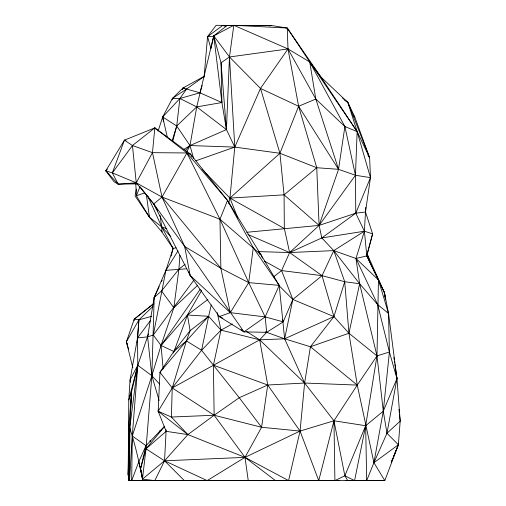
<?xml version="1.0" encoding="UTF-8"?>
<svg xmlns="http://www.w3.org/2000/svg" width="506" height="506" viewBox="0 0 506 506"><rect width="100%" height="100%" fill="white"/><g stroke="black" fill="none" stroke-linecap="round" stroke-linejoin="round"><path stroke-width="0.76" d="M148.479 333.941L137.79 365.288L131.604 391.808L128.891 425.565C135.001 443.389 139.188 462.048 142.736 480.592L154.798 480.599L164.545 460.795L166.164 429.822M365.787 207.346L365.49 211.989L372.612 233.873L367.147 253.993L384.49 292.816L388.526 313.454L396.957 378.57L400.195 421.112L398.367 444.768L384.807 480.599L128.613 480.599L135.323 480.611L129.517 480.599L129.814 427.355L131.604 391.808L128.771 399.911L128.176 474.223L128.613 480.599L244.316 480.592M154.191 298.901L154.203 297.376L165.898 270.337L173.109 248.484L172.559 247.004M159.763 384.263L151.857 375.73L137.79 365.288L132.287 435.995L131.686 480.599L135.323 480.611L129.169 480.599L129.814 427.355L137.79 365.288L137.531 337.913L138.916 319.868L153.103 306.231M129.169 480.599L128.176 474.223L128.891 425.565L128.847 444.217M345.952 480.599L366.679 480.605L373.928 462.686L386.97 433.256L383.289 411.182L376.989 355.914L378.45 279.932L366.799 255.891L364.402 231.217L365.49 211.989L370.468 177.644L369.627 157.758L354.788 117L347.907 102.516L320.848 76.906L309.748 61.972L287.237 28.039L271.153 25.471L227.251 25.414L213.747 35.869L196.726 106.886L189.997 145.551L186.815 151.838M159.175 286.649L154.203 297.376L151.857 375.73L146 448.816L142.445 479.144L154.798 480.599L158.372 480.58M201.654 290.476L187.429 315.017L190.104 330.709L186.417 340.943L172.23 387.944L171.395 417.033L187.884 434.597L244.993 457.367L288.591 480.599L339.387 480.599M128.771 477.765L128.176 474.223L129.814 427.355M342.587 98.012L347.907 102.516L357.147 131.604L355.452 175.266L355.775 213.203L364.402 231.217L355.977 258.484L359.639 283.739L376.989 355.914L365.667 425.723L354.586 480.599L344.864 475.773L334.902 480.599L333.511 480.599M367.9 155.127L369.627 157.758L357.147 131.604L320.848 76.906L287.237 28.039L233.835 25.3L229.465 56.969L226.448 129.593L234.79 147.101L229.926 198.074L228.636 203.387M258.294 251.59L289.622 252.551L333.77 250.609L355.977 258.484L378.45 279.932L388.526 313.454L389.405 352.031L376.989 355.914L357.261 385.085L304.618 383.029L267.731 385.022L239.243 397.71L214.139 415.243L187.884 434.597L166.158 431.333L158.157 411.258L159.959 372.327L173.76 351.455L190.104 330.709L208.649 316.307L211.236 304.966M134.153 320.722L134.235 319.159L153.849 303.448M128.752 440.328L128.619 442.674L128.796 441.112M129.169 433.288L129.308 430.935M129.397 429.373L129.492 427.804M130.637 408.241L131.604 391.808M129.517 480.599L132.287 435.995L151.857 375.73L161.047 345.459L173.843 307.737L178.915 269.16L179.883 255.328M137.177 342.6L137.531 337.913L150.39 320.608M137.271 341.784L137.385 340.215M137.505 338.653L138.916 319.868L151.794 316.294M204.089 77.032L207.568 36.59L216.144 25.319L250.002 25.553M365.806 480.599L384.807 480.599L373.928 462.686L357.261 385.085L310.418 346.755L284.619 338.799L266.687 332.315L243.962 331.885L184.658 246.454L162.002 197.055L152.477 152.66L154.811 127.885L124.438 140.156L105.805 170.8L114.059 181.787L118.189 184.159L137.74 183.855L132.389 183.387M283.316 480.453L269.205 480.58L288.591 480.599L300.058 431.061L304.618 383.029L310.418 346.755L333.922 316.592L344.719 281.728L333.77 250.609L321.81 237.934L319.096 225.41L316.756 167.72L298.61 106.266L287.996 48.93L287.237 28.039L288.641 30.834M273.569 276.833L281.595 270.583L289.622 252.551L321.81 237.934L364.402 231.217L372.612 233.873L366.799 255.891L355.977 258.484L377.691 304.637L389.405 352.031L383.289 411.182L373.928 462.686L398.367 444.768L398.317 443.212M347.742 480.599L344.864 475.773L333.96 420.783L304.618 383.029L284.619 338.799L279.211 285.378L260.887 254.632L219.965 219.231L162.002 197.055L136.259 182.837L118.189 184.159L112.357 172.894L132.445 145.526L154.811 127.885L190.585 154.197L227.529 200.439L253.272 247.731L248.705 282.62L230.293 312.657L219.3 316.592L190.136 275.416L153.735 203.981L140.162 186.904M164.671 426.356L146 448.816L164.545 460.795L207.169 480.599L244.993 457.367L261.583 427.279L267.731 385.022L259.673 339.842L246.65 331.544M211.059 48.178L213.747 35.869L233.835 25.3L287.996 48.93L309.748 61.972L344.896 126.519L338.539 169.32L319.096 225.41L289.622 252.551L247.896 234.48M155.361 296.32L154.203 297.376L147.588 336.863L151.857 375.73L159.131 400.505M391.296 462.301L398.367 444.768L386.97 433.256L396.957 378.57L394.914 364.535M177.979 250.894L165.898 270.337L153.299 335.054L161.047 345.459L173.76 351.455L186.417 340.943L208.649 316.307L220.977 330.114L259.673 339.842L284.619 338.799L333.922 316.592L348.944 333.239L376.989 355.914M136.386 189.111L135.089 195.904L149.422 217.194L161.971 232.02L173.109 248.484L171.167 256.042M158.96 412.586L158.157 411.258L172.23 387.944L201.584 350.266L208.649 316.307L187.429 315.017L161.047 345.459L163.147 368.874M284.619 338.799L292.841 299.476L281.595 270.583L264.417 261.096M269.205 480.58L275.479 480.599L244.993 457.367L214.139 415.243L213.412 365.18L220.977 330.114L217.226 312.626M173.406 352.998L187.429 315.017L207.896 299.4M172.116 99.884L172.47 98.366L182.919 88.038L204.31 76.248M290.362 480.447L318.748 480.637L333.96 420.783L357.261 385.085L348.944 333.239L344.719 281.728L322.025 275.656L281.595 270.583M172.774 141.18L176.714 126.007L179.896 98.487L186.587 89.037L204.367 76.324M202.141 85.438L199.94 92.8L179.896 98.487L172.47 98.366L162.692 116.975L158.119 131.003M172.116 140.845L176.714 126.007L196.726 106.886L221.906 102.554L221.04 62.814L213.747 35.869L229.465 56.969L260.489 88.43L298.61 106.266L338.539 169.32L355.452 175.266L370.468 177.644L355.775 213.203L321.81 237.934M142.445 479.144L164.545 460.795L187.884 434.597L158.157 411.258L158.631 409.79M182.413 89.524L182.919 88.038L184.475 88.031M132.844 367.792L126.399 341.809L134.235 319.159L153.331 304.017M107.361 169.061L105.805 170.8L112.357 172.894L124.438 140.156L125.969 140.453M131.686 480.599L138.777 461.763L146 445.666L164.551 426.248M139.852 186.967L136.373 195.752L149.422 217.194L161.749 226.922L170.845 236.612M155.829 129.043L154.811 127.885L186.954 152.97L227.529 200.439L219.965 219.231L220.856 268.25L230.293 312.657L265.163 316.92L283.221 321.86L292.841 299.476L322.025 275.656L333.77 250.609L364.402 231.217M391.815 460.839L392.707 458.651M393.301 457.19L398.367 444.768M344.864 475.773L365.667 425.723L383.289 411.182L396.957 378.57L395.996 373.213M195.873 160.781L234.79 147.101L260.489 88.43L287.996 48.93L315.807 99.037L338.539 169.32L316.756 167.72L279.932 153.274L234.79 147.101L189.997 145.551L184.007 149.321M161.49 281.646L162.154 280.216M128.176 474.223L128.828 472.825M182.249 89.448L182.919 88.038L199.94 92.8L221.906 102.554L226.448 129.593L189.997 145.551L185.177 150.693M191.995 157.018L190.585 154.197L186.954 152.97L152.477 152.66L136.259 182.837L153.735 203.981L184.658 246.454L220.856 268.25L248.705 282.62L279.211 285.378L265.163 316.92L266.687 332.315L259.673 339.842L172.23 387.944L159.959 372.327L186.417 340.943L201.584 350.266L239.243 397.71L261.583 427.279L300.058 431.061L333.96 420.783L365.667 425.723L366.679 480.605L384.807 480.599L350.829 480.586L356.61 480.599M157.651 210.812L153.735 203.981L162.002 197.055L186.954 152.97L219.965 219.231L248.705 282.62L265.163 316.92L243.962 331.885L219.3 316.592L218.548 315.2M128.682 349.355L126.399 341.809L138.916 319.868L134.235 319.159M166.752 269.097L165.898 270.337L186.581 268.8M161.047 345.459L200.098 289.394M193.994 280.014L153.299 335.054L147.588 336.863L137.531 337.913L130.061 379.968L128.771 399.911L137.79 365.288L130.061 379.968L130.352 382.321M154.203 297.376L161.553 290.988L178.915 269.16L185.107 264.265M201.584 350.266L220.977 330.114L232.292 323.966M197.745 285.194L173.843 307.737L161.553 290.988M386.97 433.256L400.195 421.112L399.462 414.079M237.769 217.915L229.926 198.074L279.932 153.274L298.61 106.266L315.807 99.037L344.896 126.519L357.147 131.604L370.468 177.644M166.158 431.333L146 448.816L140.579 468.847L142.736 480.592L143.185 480.599L129.245 480.599L137.619 480.599L131.237 480.599M202.058 169.219L229.926 198.074L284.075 194.848L316.756 167.72M242.323 25.547L222.83 25.363L207.568 36.59L210.882 48.475M287.996 48.93L229.465 56.969L221.04 62.814L226.448 129.593L196.726 106.886L179.896 98.487L162.692 116.975L163.52 121.636M172.47 98.366L186.587 89.037M208.965 35.888L207.568 36.59L213.848 36.312M184.367 480.599L164.545 460.795L244.993 457.367L300.058 431.061L318.748 480.637M159.656 430.884L161.11 430.296M269.679 26.034L271.153 25.471L227.251 25.414M310.418 346.755L348.944 333.239L359.639 283.739L333.77 250.609M144.596 192.925L136.373 195.752L135.772 183.4M176.056 247.839L173.109 248.484L161.749 226.922L147.72 196.005M146.683 480.599L144.767 480.611L147.132 480.422M213.178 480.586L214.727 480.428M246.719 232.298L319.096 225.41L355.775 213.203L365.49 211.989L365.547 213.545M153.381 480.599L144.767 480.611L150.061 480.46M164.203 480.466L162.647 480.599L166.544 480.573L161.123 480.441M261.583 427.279L214.139 415.243L171.395 417.033L158.157 411.258M282.512 480.599L296.295 480.599L213.772 480.599M373.826 480.605L377.982 480.555M383.921 480.567L370.753 480.599M187.043 480.592L209.136 480.536M148.498 480.599L166.544 480.573M137.056 480.599L137.619 480.599M295.738 480.592L296.295 480.599M258.477 480.599L260.204 480.7L257.086 480.434M286.453 480.422L288.591 480.599M344.719 281.728L359.639 283.739L377.691 304.637L388.526 313.454M189.092 153.805L190.585 154.197M265.188 331.904L266.687 332.315L283.221 321.86L282.626 319.609M160.073 215.442L161.749 226.922L166.853 228.718M124.438 140.156L132.445 145.526L152.477 152.66M213.412 365.18L267.731 385.022L300.058 431.061M222.83 25.363L225.739 26.514M259.458 254.05L260.887 254.632L262.532 258.212M112.357 172.894L136.259 182.837L132.445 145.526M219.3 316.592L222.88 318.255M229.926 198.074L284.34 228.516L289.622 252.551L322.025 275.656L333.922 316.592L292.841 299.476L278.939 285.529M172.23 387.944L214.139 415.243M132.287 435.995L146 445.666L140.579 468.847L141.882 474.723M344.156 99.676L347.907 102.516L369.627 157.758M241.09 329.488L243.962 331.885M260.489 88.43L279.932 153.274L284.075 194.848L319.096 225.41L355.452 175.266L344.896 126.519M230.293 312.657L190.136 275.416L188.852 271.811M278.142 284.359L279.211 285.378L253.272 247.731M259.673 339.842L304.618 383.029M192.28 277.667L190.136 275.416L184.658 246.454M353.182 115.26L354.788 117L353.213 115.279M105.805 170.8L118.189 184.159M258.813 252.273L260.887 254.632L227.529 200.439M162.002 197.055L220.856 268.25M357.147 131.604L309.748 61.972L315.807 99.037M378.45 279.932L384.49 292.816L385.509 299.83M369.437 260.66L367.147 253.993L366.799 255.891L384.49 292.816L385.136 297.515M126.399 341.809L127.651 345.509M161.471 230.54L161.971 232.02L161.749 226.922M143.141 456.463L143.603 457.924M389.405 352.031L396.957 378.57M193.564 158.302L189.997 145.551L176.714 126.007L162.692 116.975L167.385 137.575M149.017 215.676L149.422 217.194L146.405 194.734M138.777 461.763L142.477 477.588M393.896 357.521L394.237 359.861M394.459 361.417L394.686 362.979M244.993 457.367L248.25 480.599M213.747 35.869L221.906 102.554M150.111 440.346L150.288 441.877M398.968 409.392L399.297 412.517M229.465 56.969L234.79 147.101M333.96 420.783L334.902 480.599M284.075 194.848L284.34 228.516"/></g></svg>
